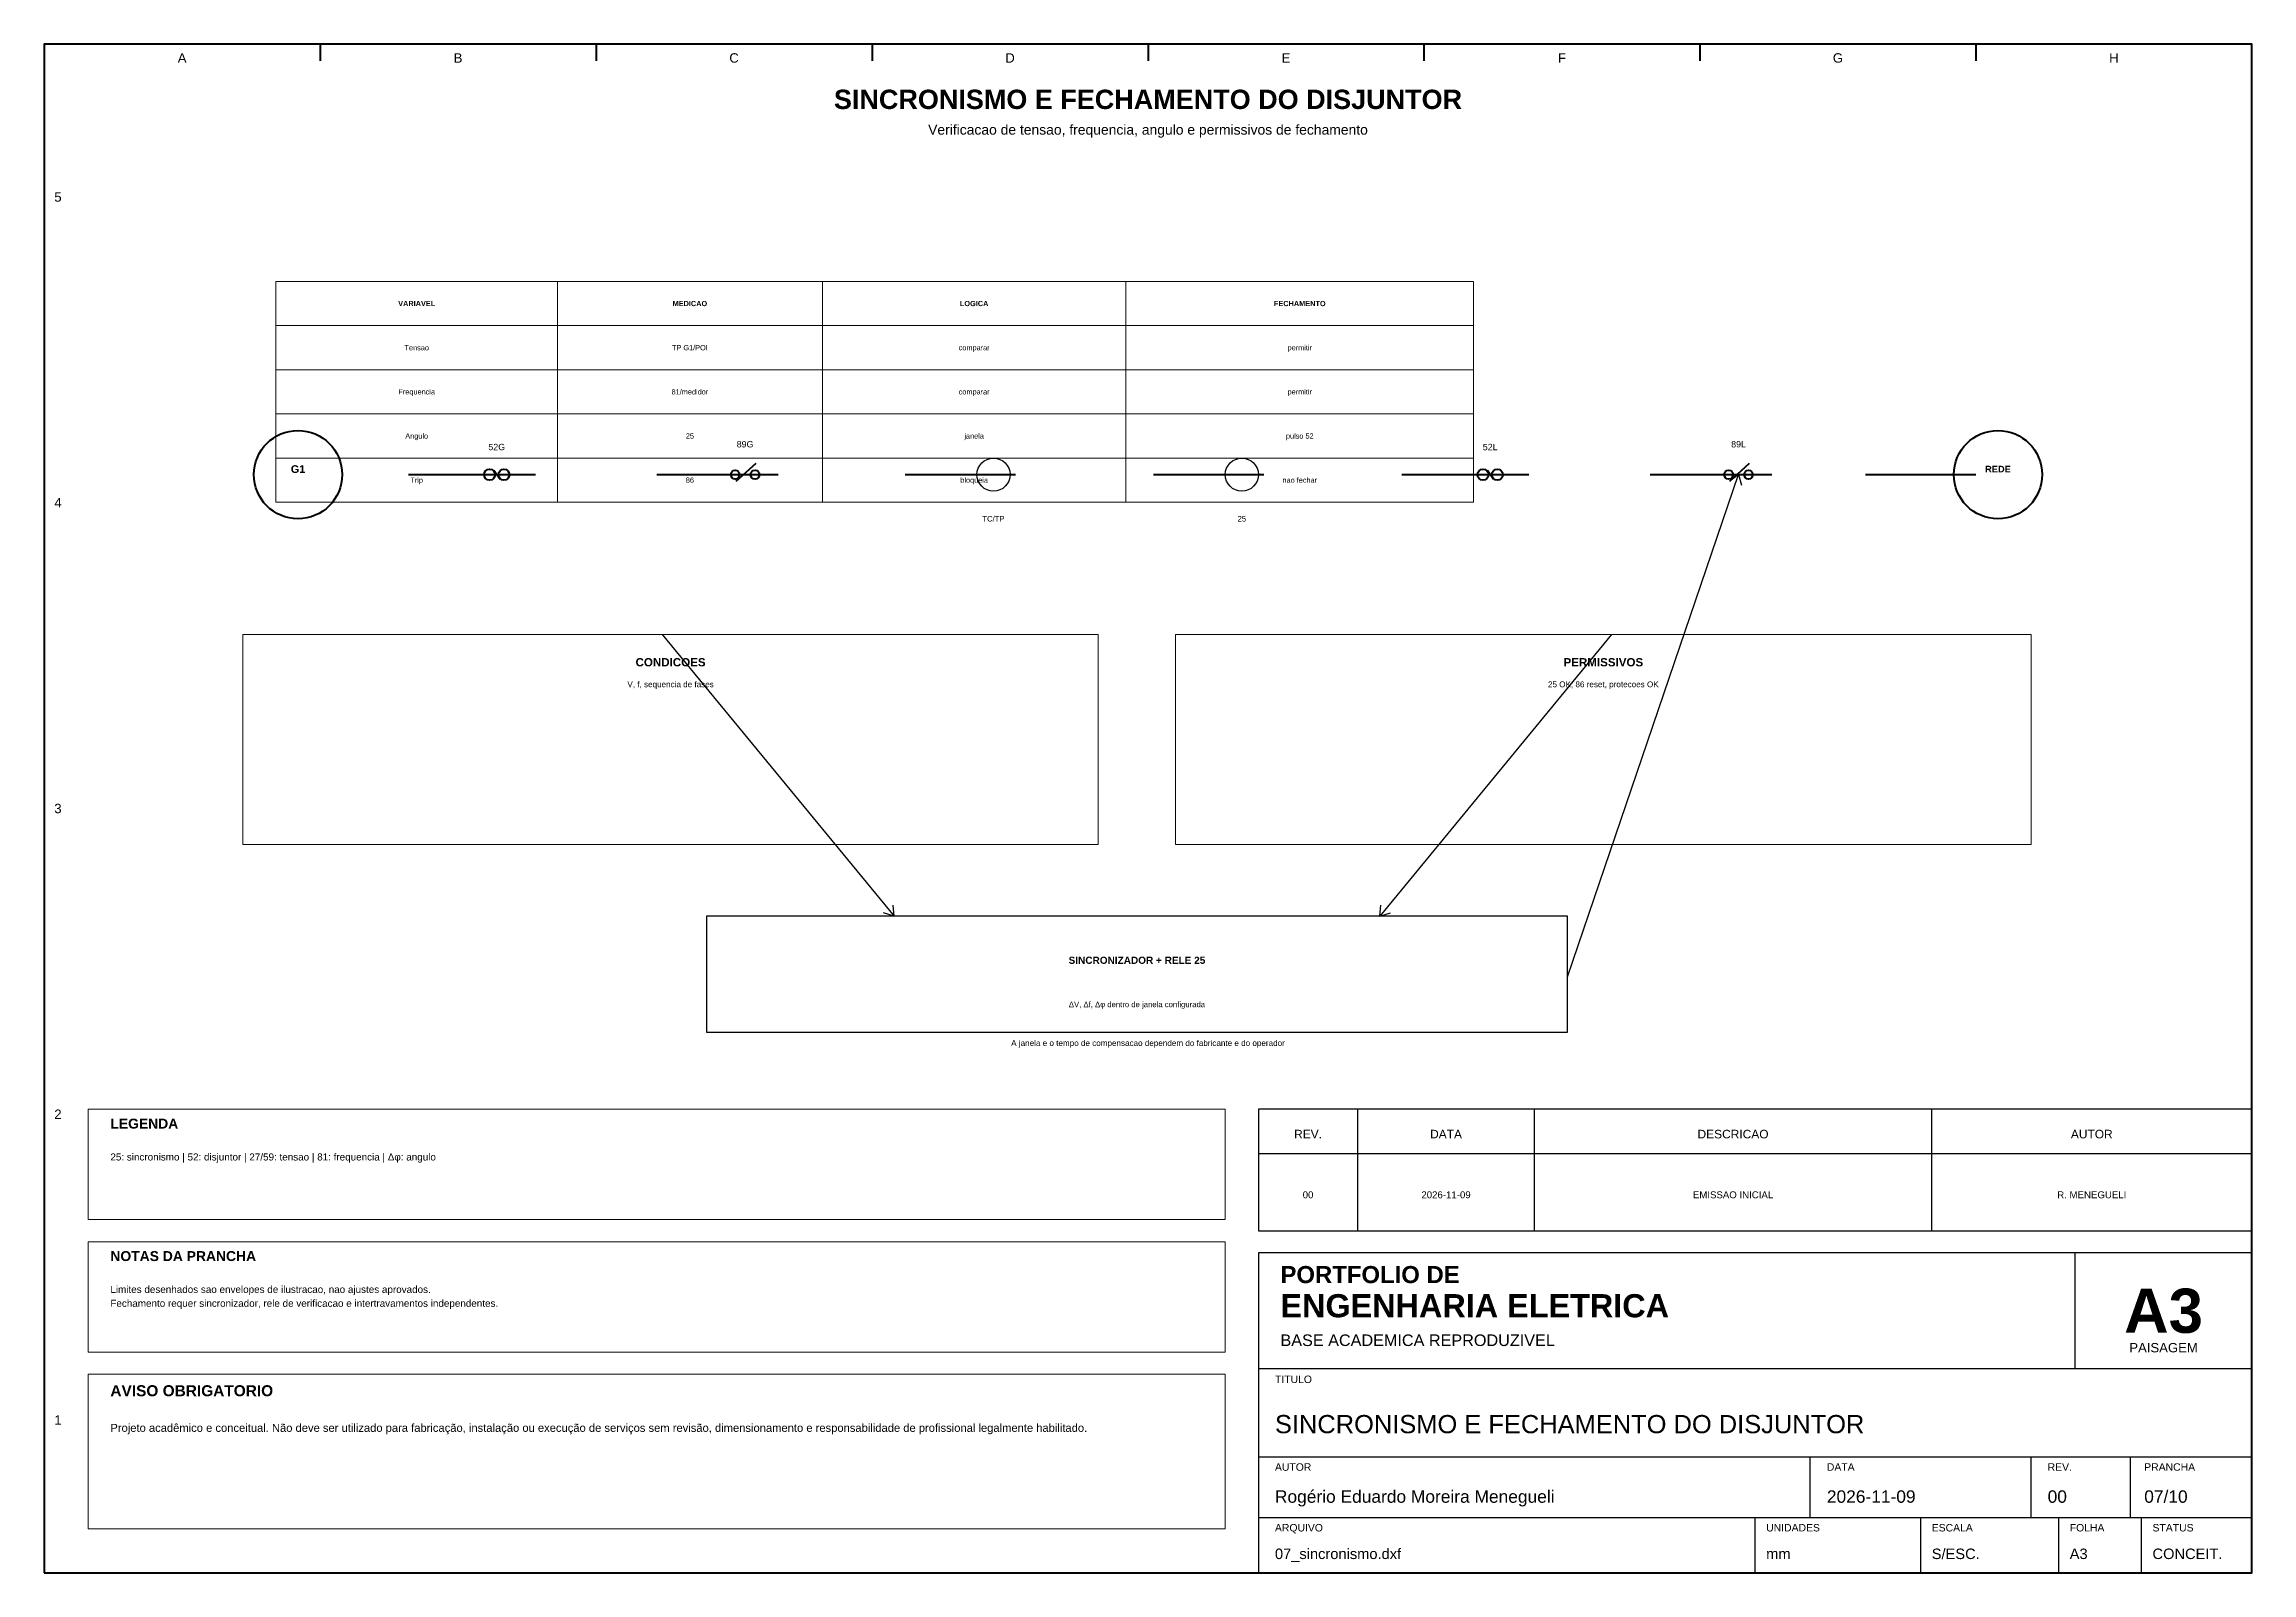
# Model space of a CAD drawing. Header units: millimetres. Extents: x 10 to 410, y 10 to 287.
import ezdxf
from ezdxf.enums import TextEntityAlignment as Align

# ---------------------------------------------------------------- set-up
doc = ezdxf.new("R2010")
doc.units = ezdxf.units.MM
for name, color, linetype, lineweight in [('00_MOLDURA', 7, 'CONTINUOUS', 50), ('01_CARIMBO', 7, 'CONTINUOUS', 25), ('02_TEXTO', 7, 'CONTINUOUS', 18), ('05_POTENCIA', 1, 'CONTINUOUS', 50), ('06_COMANDO', 94, 'CONTINUOUS', 25), ('07_INSTRUMENTACAO', 202, 'CONTINUOUS', 25), ('11_ARQUITETURA', 8, 'CONTINUOUS', 18), ('12_LEGENDA', 7, 'CONTINUOUS', 18), ('13_NOTAS', 7, 'CONTINUOUS', 18)]:
    doc.layers.add(name, color=color, linetype=linetype, lineweight=lineweight)
doc.styles.add('PORTFOLIO_TEXTO', font='arial.ttf')
doc.styles.add('PORTFOLIO_TITULO', font='arialbd.ttf', dxfattribs={"width": 0.92})

# ---------------------------------------------------------------- blocks, each defined once
blk = doc.blocks.new('CARIMBO_A3')
at = {"layer": '01_CARIMBO'}
for p, q in [((148, 37), (148, 58)), ((0, 37), (180, 37)), ((0, 21), (180, 21)), ((100, 10), (100, 21)), ((140, 10), (140, 21)), ((158, 10), (158, 21)), ((0, 10), (180, 10)), ((90, 0), (90, 10)), ((120, 0), (120, 10)), ((145, 0), (145, 10)), ((160, 0), (160, 10))]:
    blk.add_line(p, q, dxfattribs=at)
blk.add_lwpolyline([(0, 0), (180, 0), (180, 58), (0, 58)], close=True, dxfattribs=at)
at = {"layer": '01_CARIMBO', "style": 'PORTFOLIO_TEXTO'}
for s, p in [('TITULO', (3, 34.4)), ('AUTOR', (3, 18.5)), ('DATA', (103, 18.5)), ('REV.', (143, 18.5)), ('PRANCHA', (160.5, 18.5)), ('ARQUIVO', (3, 7.5)), ('UNIDADES', (92, 7.5)), ('ESCALA', (122, 7.5)), ('FOLHA', (147, 7.5)), ('STATUS', (162, 7.5))]:
    blk.add_text(s, height=1.35, dxfattribs=at).set_placement(p)
at = {"layer": '02_TEXTO'}
for s, height, style, p in [('PORTFOLIO DE', 3.1, 'PORTFOLIO_TITULO', (4, 52.5)), ('ENGENHARIA ELETRICA', 4.2, 'PORTFOLIO_TITULO', (4, 46.3)), ('BASE ACADEMICA REPRODUZIVEL', 2.1, 'PORTFOLIO_TEXTO', (4, 41.1))]:
    blk.add_text(s, height=height, dxfattribs=dict(at, style=style)).set_placement(p)
for s, height, style, p in [('A3', 8, 'PORTFOLIO_TITULO', (164, 47.5)), ('PAISAGEM', 1.7, 'PORTFOLIO_TEXTO', (164, 40.8))]:
    blk.add_text(s, height=height, dxfattribs=dict(at, style=style)).set_placement(p, align=Align.MIDDLE_CENTER)
at = {"layer": '02_TEXTO', "style": 'PORTFOLIO_TEXTO'}
for tag, p, height in [('TITULO', (3, 25.3), 3.3), ('AUTOR', (3, 12.7), 2.25), ('DATA', (103, 12.7), 2.25), ('REVISAO', (143, 12.7), 2.25), ('PRANCHA', (160.5, 12.7), 2.25), ('ARQUIVO', (3, 2.5), 1.9), ('UNIDADES', (92, 2.5), 1.9), ('ESCALA', (122, 2.5), 1.9), ('FOLHA', (147, 2.5), 1.9), ('STATUS', (162, 2.5), 1.9)]:
    blk.add_attdef(tag, p, '', height=height, dxfattribs=at)

msp = doc.modelspace()

# ---------------------------------------------------------------- linework, layer by layer
at = {"layer": '00_MOLDURA'}
for p, q in [((60, 287), (60, 284)), ((110, 287), (110, 284)), ((160, 287), (160, 284)), ((210, 287), (210, 284)), ((260, 287), (260, 284)), ((310, 287), (310, 284)), ((360, 287), (360, 284))]:
    msp.add_line(p, q, dxfattribs=at)
msp.add_lwpolyline([(10, 10), (410, 10), (410, 287), (10, 287)], close=True, dxfattribs=at)
at = {"layer": '01_CARIMBO'}
for p, q in [((248, 72), (248, 94)), ((280, 72), (280, 94)), ((352, 72), (352, 94)), ((230, 86), (410, 86))]:
    msp.add_line(p, q, dxfattribs=at)
msp.add_lwpolyline([(230, 72), (410, 72), (410, 94), (230, 94)], close=True, dxfattribs=at)
at = {"layer": '05_POTENCIA'}
for p, q in [((76, 209), (96, 209)), ((85, 209), (89.5, 209)), ((91.5, 209.8), (92.6, 208.2)), ((94.5, 209), (99, 209)), ((121, 209), (141, 209)), ((131, 209), (135.4, 209)), ((135.4, 207.8), (139, 211.1)), ((138.6, 209), (143, 209)), ((166, 209), (186, 209)), ((211, 209), (231, 209)), ((256, 209), (276, 209)), ((265, 209), (269.5, 209)), ((271.5, 209.8), (272.6, 208.2)), ((274.5, 209), (279, 209)), ((301, 209), (321, 209)), ((311, 209), (315.4, 209)), ((315.4, 207.8), (319, 211.1)), ((318.6, 209), (323, 209)), ((340, 209), (360, 209))]:
    msp.add_line(p, q, dxfattribs=at)
for centre, radius in [((56, 209), 8), ((364, 209), 8), ((90.7, 209), 1), ((93.3, 209), 1), ((135.2, 209), 0.8), ((138.8, 209), 0.8), ((270.7, 209), 1), ((273.3, 209), 1), ((315.2, 209), 0.8), ((318.8, 209), 0.8)]:
    msp.add_circle(centre, radius, dxfattribs=at)
at = {"layer": '06_COMANDO'}
for p, q in [((286, 118), (317, 209)), ((317, 209), (315.41, 207.79)), ((317, 209), (317.52, 207.07)), ((294, 180), (252, 129)), ((252, 129), (252.19, 130.99)), ((252, 129), (253.92, 129.57))]:
    msp.add_line(p, q, dxfattribs=at)
msp.add_lwpolyline([(130, 108), (286, 108), (286, 129), (130, 129)], close=True, dxfattribs=at)
at = {"layer": '07_INSTRUMENTACAO'}
for p, q in [((122, 180), (164, 129)), ((164, 129), (162.08, 129.57)), ((164, 129), (163.81, 130.99))]:
    msp.add_line(p, q, dxfattribs=at)
for centre in [(182, 209), (227, 209)]:
    msp.add_circle(centre, 3, dxfattribs=at)
at = {"layer": '11_ARQUITETURA'}
for points in [[(46, 142), (201, 142), (201, 180), (46, 180)], [(215, 142), (370, 142), (370, 180), (215, 180)]]:
    msp.add_lwpolyline(points, close=True, dxfattribs=at)
at = {"layer": '12_LEGENDA'}
for p, q in [((103, 244), (103, 204)), ((151, 244), (151, 204)), ((206, 244), (206, 204)), ((52, 236), (269, 236)), ((52, 228), (269, 228)), ((52, 220), (269, 220)), ((52, 212), (269, 212))]:
    msp.add_line(p, q, dxfattribs=at)
for points in [[(52, 204), (269, 204), (269, 244), (52, 244)], [(18, 74), (224, 74), (224, 94), (18, 94)]]:
    msp.add_lwpolyline(points, close=True, dxfattribs=at)
at = {"layer": '13_NOTAS'}
for points in [[(18, 50), (224, 50), (224, 70), (18, 70)], [(18, 18), (224, 18), (224, 46), (18, 46)]]:
    msp.add_lwpolyline(points, close=True, dxfattribs=at)

# ---------------------------------------------------------------- block references
at = {"layer": '01_CARIMBO'}
msp.add_blockref('CARIMBO_A3', (230, 10), dxfattribs=at).add_auto_attribs({'TITULO': 'SINCRONISMO E FECHAMENTO DO DISJUNTOR', 'AUTOR': 'Rogério Eduardo Moreira Menegueli', 'DATA': '2026-11-09', 'REVISAO': '00', 'PRANCHA': '07/10', 'ARQUIVO': '07_sincronismo.dxf', 'UNIDADES': 'mm', 'ESCALA': 'S/ESC.', 'FOLHA': 'A3', 'STATUS': 'CONCEIT.'})

# ---------------------------------------------------------------- texts
at = {"layer": '00_MOLDURA', "style": 'PORTFOLIO_TEXTO'}
for s, p in [('A', (35, 284.5)), ('B', (85, 284.5)), ('C', (135, 284.5)), ('D', (185, 284.5)), ('E', (235, 284.5)), ('F', (285, 284.5)), ('G', (335, 284.5)), ('H', (385, 284.5)), ('5', (12.5, 259.3)), ('4', (12.5, 203.9)), ('3', (12.5, 148.5)), ('2', (12.5, 93.1)), ('1', (12.5, 37.7))]:
    msp.add_text(s, height=1.7, dxfattribs=at).set_placement(p, align=Align.MIDDLE_CENTER)
at = {"layer": '01_CARIMBO', "style": 'PORTFOLIO_TEXTO'}
for s, p in [('REV.', (239, 89.5)), ('DATA', (264, 89.5)), ('DESCRICAO', (316, 89.5)), ('AUTOR', (381, 89.5))]:
    msp.add_text(s, height=1.55, dxfattribs=at).set_placement(p, align=Align.MIDDLE_CENTER)
at = {"layer": '02_TEXTO'}
for s, height, style, p in [('SINCRONISMO E FECHAMENTO DO DISJUNTOR', 3.5, 'PORTFOLIO_TITULO', (210, 277)), ('Verificacao de tensao, frequencia, angulo e permissivos de fechamento', 1.8, 'PORTFOLIO_TEXTO', (210, 271.5)), ('52G', 1.15, 'PORTFOLIO_TEXTO', (92, 214)), ('89G', 1.15, 'PORTFOLIO_TEXTO', (137, 214.5)), ('52L', 1.15, 'PORTFOLIO_TEXTO', (272, 214)), ('89L', 1.15, 'PORTFOLIO_TEXTO', (317, 214.5)), ('V, f, sequencia de fases', 1.05, 'PORTFOLIO_TEXTO', (123.5, 171)), ('25 OK, 86 reset, protecoes OK', 1.05, 'PORTFOLIO_TEXTO', (292.5, 171)), ('ΔV, Δf, Δφ dentro de janela configurada', 1, 'PORTFOLIO_TEXTO', (208, 113)), ('00', 1.25, 'PORTFOLIO_TEXTO', (239, 78.5)), ('2026-11-09', 1.25, 'PORTFOLIO_TEXTO', (264, 78.5)), ('EMISSAO INICIAL', 1.25, 'PORTFOLIO_TEXTO', (316, 78.5)), ('R. MENEGUELI', 1.25, 'PORTFOLIO_TEXTO', (381, 78.5))]:
    msp.add_text(s, height=height, dxfattribs=dict(at, style=style)).set_placement(p, align=Align.MIDDLE_CENTER)
at = {"layer": '05_POTENCIA', "style": 'PORTFOLIO_TITULO'}
for s, height, p in [('G1', 1.4, (56, 210)), ('REDE', 1.2, (364, 210))]:
    msp.add_text(s, height=height, dxfattribs=at).set_placement(p, align=Align.MIDDLE_CENTER)
at = {"layer": '06_COMANDO', "style": 'PORTFOLIO_TITULO'}
msp.add_text('SINCRONIZADOR + RELE 25', height=1.3, dxfattribs=at).set_placement((208, 121), align=Align.MIDDLE_CENTER)
at = {"layer": '07_INSTRUMENTACAO', "style": 'PORTFOLIO_TEXTO'}
for s, p in [('TC/TP', (182, 201)), ('25', (227, 201))]:
    msp.add_text(s, height=1, dxfattribs=at).set_placement(p, align=Align.MIDDLE_CENTER)
at = {"layer": '11_ARQUITETURA', "style": 'PORTFOLIO_TITULO'}
for s, p in [('CONDICOES', (123.5, 175)), ('PERMISSIVOS', (292.5, 175))]:
    msp.add_text(s, height=1.5, dxfattribs=at).set_placement(p, align=Align.MIDDLE_CENTER)
at = {"layer": '12_LEGENDA'}
for s, style, p in [('VARIAVEL', 'PORTFOLIO_TITULO', (77.5, 240)), ('MEDICAO', 'PORTFOLIO_TITULO', (127, 240)), ('LOGICA', 'PORTFOLIO_TITULO', (178.5, 240)), ('FECHAMENTO', 'PORTFOLIO_TITULO', (237.5, 240)), ('Tensao', 'PORTFOLIO_TEXTO', (77.5, 232)), ('TP G1/POI', 'PORTFOLIO_TEXTO', (127, 232)), ('comparar', 'PORTFOLIO_TEXTO', (178.5, 232)), ('permitir', 'PORTFOLIO_TEXTO', (237.5, 232)), ('Frequencia', 'PORTFOLIO_TEXTO', (77.5, 224)), ('81/medidor', 'PORTFOLIO_TEXTO', (127, 224)), ('comparar', 'PORTFOLIO_TEXTO', (178.5, 224)), ('permitir', 'PORTFOLIO_TEXTO', (237.5, 224)), ('Angulo', 'PORTFOLIO_TEXTO', (77.5, 216)), ('25', 'PORTFOLIO_TEXTO', (127, 216)), ('janela', 'PORTFOLIO_TEXTO', (178.5, 216)), ('pulso 52', 'PORTFOLIO_TEXTO', (237.5, 216)), ('Trip', 'PORTFOLIO_TEXTO', (77.5, 208)), ('86', 'PORTFOLIO_TEXTO', (127, 208)), ('bloqueia', 'PORTFOLIO_TEXTO', (178.5, 208)), ('nao fechar', 'PORTFOLIO_TEXTO', (237.5, 208))]:
    msp.add_text(s, height=0.95, dxfattribs=dict(at, style=style)).set_placement(p, align=Align.MIDDLE_CENTER)
at = {"layer": '12_LEGENDA', "style": 'PORTFOLIO_TITULO'}
msp.add_text('LEGENDA', height=1.8, dxfattribs=at).set_placement((22, 90.5))
at = {"layer": '12_LEGENDA', "insert": (22, 86), "char_height": 1.28, "width": 198, "attachment_point": 1, "line_spacing_factor": 1.18, "style": 'PORTFOLIO_TEXTO'}
msp.add_mtext('25: sincronismo | 52: disjuntor | 27/59: tensao | 81: frequencia | Δφ: angulo', dxfattribs=at)
at = {"layer": '13_NOTAS', "style": 'PORTFOLIO_TEXTO'}
msp.add_text('A janela e o tempo de compensacao dependem do fabricante e do operador', height=1.05, dxfattribs=at).set_placement((210, 106), align=Align.MIDDLE_CENTER)
at = {"layer": '13_NOTAS', "style": 'PORTFOLIO_TITULO'}
for s, height, p in [('NOTAS DA PRANCHA', 1.8, (22, 66.5)), ('AVISO OBRIGATORIO', 2, (22, 42))]:
    msp.add_text(s, height=height, dxfattribs=at).set_placement(p)
at = {"layer": '13_NOTAS', "width": 198, "attachment_point": 1, "line_spacing_factor": 1.18, "style": 'PORTFOLIO_TEXTO'}
for s, insert, char_height in [('Limites desenhados sao envelopes de ilustracao, nao ajustes aprovados.\\PFechamento requer sincronizador, rele de verificacao e intertravamentos independentes.', (22, 62), 1.28), ('Projeto acadêmico e conceitual. Não deve ser utilizado para fabricação, instalação ou execução de serviços sem revisão, dimensionamento e responsabilidade de profissional legalmente habilitado.', (22, 37), 1.45)]:
    msp.add_mtext(s, dxfattribs=dict(at, insert=insert, char_height=char_height))

doc.saveas('drawing.dxf')
